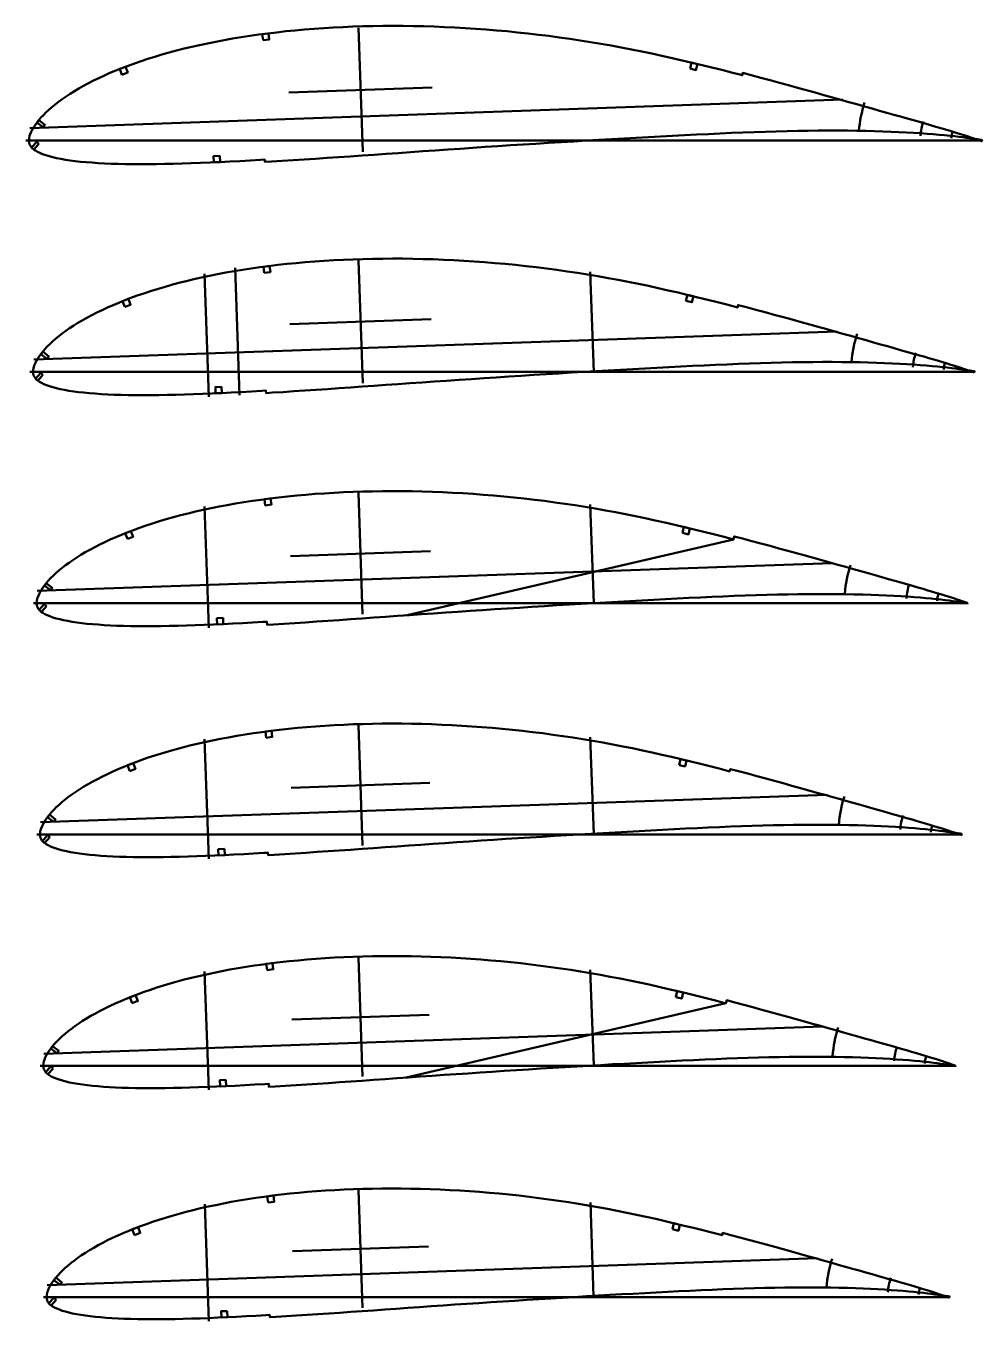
# Model space of a CAD drawing. Header units: metres. Extents: x -217 to 403, y -3611 to 74.
# Drawn here: x -217 to 403, y -766 to 74 of the extents above; entities that cross this region are included whole.
import ezdxf

# ---------------------------------------------------------------- set-up
doc = ezdxf.new("R2010")
doc.units = ezdxf.units.M
for name, color, linetype, lineweight in [('FoilLayer', 1, 'Continuous', 50), ('StringerLayer', 1, 'Continuous', 50), ('SubLayer', 7, 'Continuous', 50)]:
    doc.layers.add(name, color=color, linetype=linetype, lineweight=lineweight)

msp = doc.modelspace()

# ---------------------------------------------------------------- linework, layer by layer
at = {"layer": 'FoilLayer'}
for p, q in [((241.86, -258.61), (30.3, -307.85)), ((236.95, -559.48), (29.68, -607.7))]:
    msp.add_line(p, q, dxfattribs=at)
for points in [[(402.85, -0.39), (402.73, -0.35), (402.36, -0.23), (401.78, -0.02), (400.98, 0.26), (399.98, 0.6), (398.77, 1.02), (397.37, 1.49), (395.77, 2.02), (393.99, 2.62), (392.02, 3.25), (389.86, 3.95), (387.52, 4.69), (385, 5.47), (382.29, 6.3), (379.41, 7.17), (376.35, 8.08), (373.13, 9.04), (369.72, 10.03), (366.15, 11.06), (362.4, 12.12), (358.49, 13.24), (354.42, 14.39), (350.19, 15.59), (345.82, 16.83), (341.3, 18.11), (336.63, 19.42), (331.84, 20.78), (326.91, 22.17), (321.87, 23.59), (316.7, 25.04), (311.4, 26.53), (306, 28.04), (300.5, 29.58), (294.91, 31.14), (289.22, 32.72), (283.43, 34.31), (277.56, 35.92), (271.62, 37.55), (265.61, 39.2), (259.53, 40.83), (253.39, 42.46), (247.89, 43.9), (247.49, 42.4), (246.79, 42.59), (240.53, 44.2), (234.23, 45.81), (227.88, 47.39), (221.46, 48.96), (215.01, 50.51), (208.52, 52.05), (202.01, 53.56), (195.49, 55.03), (188.95, 56.46), (182.38, 57.83), (175.76, 59.15), (169.13, 60.43), (162.47, 61.66), (155.8, 62.84), (149.1, 63.96), (142.38, 65.02), (135.64, 66.03), (128.89, 66.98), (122.13, 67.88), (115.35, 68.72), (108.58, 69.51), (101.79, 70.22), (95, 70.89), (88.21, 71.5), (81.42, 72.05), (74.64, 72.55), (67.89, 72.99), (61.14, 73.37), (54.4, 73.68), (47.69, 73.94), (40.99, 74.14), (34.34, 74.29), (27.71, 74.38), (21.13, 74.4), (14.56, 74.36), (8.02, 74.27), (1.55, 74.13), (-4.89, 73.92), (-11.26, 73.66), (-17.59, 73.34), (-23.87, 72.95), (-30.1, 72.51), (-36.27, 72.03), (-42.35, 71.49), (-48.37, 70.89), (-54.33, 70.22), (-60.22, 69.51), (-66.03, 68.74), (-71.77, 67.92), (-77.42, 67.07), (-82.98, 66.15), (-88.45, 65.18), (-93.85, 64.16), (-99.15, 63.1), (-104.36, 61.98), (-109.47, 60.84), (-114.46, 59.65), (-119.37, 58.4), (-124.17, 57.11), (-128.88, 55.77), (-133.47, 54.41), (-137.95, 53), (-142.32, 51.56), (-146.58, 50.09), (-150.72, 48.57), (-154.76, 47.03), (-158.68, 45.46), (-162.48, 43.87), (-166.14, 42.25), (-169.69, 40.6), (-173.11, 38.94), (-176.42, 37.25), (-179.59, 35.56), (-182.64, 33.85), (-185.54, 32.15), (-188.31, 30.42), (-190.95, 28.68), (-193.48, 26.93), (-195.86, 25.19), (-198.11, 23.46), (-200.2, 21.74), (-202.16, 20.02), (-203.99, 18.3), (-205.68, 16.6), (-207.24, 14.91), (-208.66, 13.26), (-209.94, 11.63), (-211.07, 10.05), (-212.06, 8.53), (-212.91, 7.02), (-213.59, 5.63), (-214.18, 4.12), (-214.57, 3.04), (-214.85, 1.62), (-215, 0.19), (-215.01, -0.1), (-214.9, -1.35), (-214.63, -2.25), (-214.23, -3.11), (-213.62, -4), (-212.87, -4.87), (-211.93, -5.71), (-210.83, -6.51), (-209.52, -7.28), (-207.95, -8.01), (-206.15, -8.73), (-204.13, -9.44), (-201.98, -10.11), (-199.64, -10.74), (-197.09, -11.31), (-194.34, -11.85), (-191.4, -12.36), (-188.3, -12.85), (-185.03, -13.28), (-181.58, -13.65), (-177.93, -13.98), (-174.09, -14.29), (-170.1, -14.58), (-165.96, -14.82), (-161.66, -15), (-157.18, -15.13), (-152.51, -15.23), (-147.7, -15.3), (-142.74, -15.34), (-137.64, -15.32), (-132.36, -15.25), (-126.91, -15.15), (-121.31, -15.03), (-115.59, -14.88), (-109.73, -14.69), (-103.72, -14.45), (-97.55, -14.18), (-91.25, -13.9), (-84.83, -13.6), (-78.31, -13.26), (-71.65, -12.88), (-64.85, -12.47), (-62.12, -12.31), (-62.03, -13.86), (-57.84, -13.61), (-50.82, -13.19), (-43.71, -12.75), (-36.49, -12.26), (-29.16, -11.75), (-21.73, -11.25), (-14.22, -10.75), (-6.63, -10.23), (1.03, -9.68), (8.78, -9.13), (16.6, -8.58), (24.49, -8.04), (32.41, -7.49), (40.39, -6.92), (48.44, -6.35), (56.53, -5.79), (64.64, -5.24), (72.78, -4.69), (80.93, -4.13), (89.13, -3.57), (97.35, -3.04), (105.56, -2.52), (113.75, -2.01), (121.94, -1.48), (130.14, -0.96), (138.32, -0.47), (146.48, 0), (154.58, 0.47), (162.66, 0.95), (170.72, 1.42), (178.73, 1.86), (186.68, 2.28), (194.57, 2.7), (202.41, 3.13), (210.2, 3.53), (217.92, 3.9), (225.56, 4.26), (233.11, 4.61), (240.6, 4.95), (248.01, 5.26), (255.33, 5.53), (262.54, 5.76), (269.63, 5.99), (276.64, 6.18), (283.53, 6.32), (290.28, 6.41), (296.88, 6.48), (303.34, 6.52), (309.67, 6.53), (315.84, 6.48), (321.84, 6.4), (327.65, 6.3), (333.3, 6.17), (338.77, 6.01), (344.05, 5.81), (349.12, 5.58), (353.99, 5.34), (358.67, 5.08), (363.15, 4.8), (367.39, 4.47), (371.41, 4.14), (375.18, 3.81), (378.75, 3.49), (382.07, 3.15), (385.17, 2.81), (388.01, 2.47), (390.61, 2.14), (392.96, 1.83), (395.06, 1.55), (396.92, 1.29), (398.53, 1.06), (399.9, 0.86), (401.02, 0.69), (401.91, 0.56), (402.54, 0.46), (402.94, 0.4), (403.08, 0.37)], [(397.98, -150.39), (397.86, -150.35), (397.49, -150.23), (396.92, -150.03), (396.13, -149.75), (395.14, -149.41), (393.95, -149), (392.56, -148.53), (390.98, -148.01), (389.22, -147.42), (387.27, -146.79), (385.15, -146.1), (382.83, -145.38), (380.34, -144.61), (377.66, -143.78), (374.82, -142.92), (371.8, -142.02), (368.61, -141.08), (365.25, -140.1), (361.72, -139.08), (358.02, -138.03), (354.15, -136.93), (350.13, -135.79), (345.96, -134.6), (341.64, -133.38), (337.17, -132.12), (332.56, -130.82), (327.82, -129.48), (322.96, -128.11), (317.97, -126.7), (312.86, -125.26), (307.63, -123.8), (302.3, -122.31), (296.86, -120.78), (291.34, -119.24), (285.72, -117.68), (280, -116.11), (274.2, -114.52), (268.33, -112.91), (262.39, -111.28), (256.39, -109.67), (250.32, -108.06), (244.89, -106.63), (244.49, -108.13), (243.8, -107.95), (237.62, -106.35), (231.39, -104.77), (225.12, -103.2), (218.78, -101.66), (212.4, -100.13), (205.99, -98.6), (199.57, -97.11), (193.12, -95.66), (186.66, -94.25), (180.17, -92.9), (173.63, -91.59), (167.08, -90.32), (160.5, -89.11), (153.91, -87.95), (147.29, -86.84), (140.66, -85.79), (134, -84.79), (127.32, -83.85), (120.65, -82.97), (113.96, -82.14), (107.26, -81.36), (100.56, -80.65), (93.85, -80), (87.14, -79.39), (80.44, -78.85), (73.74, -78.35), (67.06, -77.92), (60.4, -77.55), (53.75, -77.23), (47.11, -76.98), (40.5, -76.78), (33.93, -76.63), (27.38, -76.54), (20.87, -76.52), (14.38, -76.56), (7.93, -76.65), (1.53, -76.79), (-4.83, -77), (-11.12, -77.25), (-17.38, -77.58), (-23.58, -77.95), (-29.74, -78.39), (-35.83, -78.87), (-41.84, -79.4), (-47.78, -79.99), (-53.67, -80.65), (-59.48, -81.36), (-65.23, -82.12), (-70.9, -82.92), (-76.48, -83.77), (-81.97, -84.67), (-87.38, -85.63), (-92.71, -86.64), (-97.95, -87.69), (-103.1, -88.79), (-108.14, -89.92), (-113.07, -91.1), (-117.92, -92.33), (-122.66, -93.61), (-127.31, -94.93), (-131.85, -96.27), (-136.28, -97.66), (-140.59, -99.08), (-144.8, -100.54), (-148.89, -102.04), (-152.88, -103.57), (-156.75, -105.12), (-160.5, -106.69), (-164.12, -108.28), (-167.62, -109.91), (-171.01, -111.55), (-174.28, -113.22), (-177.41, -114.89), (-180.42, -116.58), (-183.29, -118.26), (-186.02, -119.97), (-188.63, -121.68), (-191.12, -123.42), (-193.48, -125.13), (-195.69, -126.84), (-197.77, -128.54), (-199.7, -130.24), (-201.5, -131.94), (-203.17, -133.62), (-204.71, -135.29), (-206.11, -136.91), (-207.38, -138.52), (-208.5, -140.08), (-209.47, -141.59), (-210.31, -143.08), (-210.98, -144.44), (-211.57, -145.94), (-211.95, -147), (-212.23, -148.4), (-212.37, -149.82), (-212.38, -150.1), (-212.28, -151.33), (-212.01, -152.21), (-211.62, -153.06), (-211.02, -153.94), (-210.28, -154.79), (-209.36, -155.62), (-208.27, -156.41), (-206.98, -157.17), (-205.43, -157.89), (-203.65, -158.6), (-201.66, -159.3), (-199.53, -159.97), (-197.22, -160.59), (-194.7, -161.15), (-191.99, -161.68), (-189.08, -162.19), (-186.02, -162.67), (-182.79, -163.09), (-179.38, -163.46), (-175.77, -163.79), (-171.98, -164.1), (-168.04, -164.38), (-163.96, -164.61), (-159.7, -164.79), (-155.28, -164.92), (-150.67, -165.02), (-145.91, -165.1), (-141.01, -165.13), (-135.97, -165.11), (-130.76, -165.04), (-125.38, -164.94), (-119.84, -164.83), (-114.19, -164.68), (-108.4, -164.48), (-102.47, -164.25), (-96.38, -163.98), (-90.15, -163.71), (-83.81, -163.41), (-77.36, -163.08), (-70.79, -162.7), (-64.07, -162.3), (-61.37, -162.14), (-61.28, -163.69), (-57.14, -163.44), (-50.21, -163.03), (-43.18, -162.59), (-36.05, -162.1), (-28.81, -161.61), (-21.47, -161.11), (-14.05, -160.62), (-6.55, -160.1), (1.02, -159.56), (8.67, -159.01), (16.4, -158.47), (24.19, -157.94), (32.02, -157.39), (39.9, -156.83), (47.85, -156.26), (55.84, -155.71), (63.86, -155.17), (71.9, -154.63), (79.95, -154.08), (88.05, -153.53), (96.17, -152.99), (104.28, -152.48), (112.37, -151.98), (120.47, -151.46), (128.57, -150.95), (136.65, -150.46), (144.71, -149.99), (152.71, -149.53), (160.69, -149.05), (168.65, -148.6), (176.57, -148.16), (184.42, -147.74), (192.21, -147.33), (199.96, -146.9), (207.65, -146.51), (215.29, -146.14), (222.83, -145.79), (230.29, -145.44), (237.69, -145.1), (245.01, -144.8), (252.24, -144.53), (259.36, -144.3), (266.37, -144.08), (273.29, -143.89), (280.1, -143.75), (286.77, -143.66), (293.29, -143.6), (299.67, -143.55), (305.93, -143.55), (312.02, -143.59), (317.95, -143.67), (323.69, -143.77), (329.27, -143.9), (334.67, -144.06), (339.89, -144.26), (344.9, -144.48), (349.71, -144.72), (354.33, -144.98), (358.76, -145.26), (362.95, -145.58), (366.91, -145.9), (370.65, -146.23), (374.17, -146.55), (377.45, -146.88), (380.51, -147.22), (383.32, -147.55), (385.88, -147.88), (388.21, -148.18), (390.28, -148.46), (392.12, -148.72), (393.71, -148.95), (395.06, -149.14), (396.17, -149.31), (397.05, -149.45), (397.67, -149.54), (398.07, -149.6), (398.21, -149.62)], [(393.84, -299.97), (393.72, -299.93), (393.36, -299.81), (392.79, -299.61), (392.01, -299.33), (391.03, -298.99), (389.85, -298.59), (388.48, -298.13), (386.92, -297.61), (385.17, -297.02), (383.24, -296.4), (381.13, -295.72), (378.84, -295), (376.38, -294.24), (373.73, -293.43), (370.91, -292.57), (367.93, -291.68), (364.77, -290.75), (361.44, -289.78), (357.95, -288.77), (354.29, -287.73), (350.46, -286.64), (346.48, -285.51), (342.36, -284.34), (338.08, -283.13), (333.66, -281.88), (329.1, -280.6), (324.41, -279.27), (319.6, -277.91), (314.67, -276.52), (309.62, -275.1), (304.44, -273.65), (299.16, -272.18), (293.79, -270.67), (288.32, -269.14), (282.76, -267.6), (277.11, -266.04), (271.37, -264.47), (265.56, -262.87), (259.68, -261.27), (253.74, -259.68), (247.74, -258.08), (242.36, -256.67), (241.86, -258.61), (241.17, -258.42), (235.06, -256.85), (228.9, -255.28), (222.69, -253.73), (216.42, -252.2), (210.11, -250.68), (203.77, -249.18), (197.41, -247.7), (191.04, -246.26), (184.65, -244.87), (178.22, -243.53), (171.76, -242.24), (165.28, -240.99), (158.77, -239.78), (152.25, -238.64), (145.7, -237.54), (139.14, -236.5), (132.55, -235.52), (125.95, -234.59), (119.35, -233.71), (112.73, -232.89), (106.11, -232.12), (99.48, -231.42), (92.84, -230.77), (86.2, -230.17), (79.57, -229.63), (72.95, -229.15), (66.34, -228.72), (59.75, -228.35), (53.17, -228.04), (46.6, -227.79), (40.06, -227.59), (33.56, -227.44), (27.08, -227.36), (20.65, -227.33), (14.23, -227.37), (7.84, -227.46), (1.51, -227.6), (-4.78, -227.8), (-11, -228.06), (-17.19, -228.38), (-23.33, -228.75), (-29.42, -229.18), (-35.44, -229.66), (-41.39, -230.18), (-47.26, -230.77), (-53.09, -231.42), (-58.84, -232.12), (-64.52, -232.87), (-70.13, -233.67), (-75.65, -234.5), (-81.08, -235.4), (-86.43, -236.34), (-91.71, -237.34), (-96.89, -238.38), (-101.98, -239.47), (-106.97, -240.59), (-111.85, -241.75), (-116.64, -242.97), (-121.33, -244.23), (-125.94, -245.54), (-130.42, -246.87), (-134.8, -248.24), (-139.07, -249.65), (-143.23, -251.1), (-147.28, -252.58), (-151.23, -254.09), (-155.06, -255.62), (-158.76, -257.17), (-162.35, -258.75), (-165.81, -260.36), (-169.16, -261.98), (-172.39, -263.63), (-175.49, -265.29), (-178.47, -266.96), (-181.3, -268.62), (-184.01, -270.31), (-186.59, -272.01), (-189.05, -273.72), (-191.38, -275.42), (-193.57, -277.11), (-195.62, -278.79), (-197.53, -280.47), (-199.32, -282.15), (-200.97, -283.81), (-202.49, -285.46), (-203.88, -287.07), (-205.13, -288.66), (-206.24, -290.2), (-207.2, -291.69), (-208.03, -293.16), (-208.69, -294.51), (-209.27, -295.99), (-209.65, -297.04), (-209.93, -298.42), (-210.07, -299.82), (-210.08, -300.09), (-209.97, -301.31), (-209.71, -302.18), (-209.32, -303.02), (-208.73, -303.88), (-208, -304.72), (-207.09, -305.54), (-206.02, -306.33), (-204.74, -307.07), (-203.21, -307.79), (-201.45, -308.49), (-199.48, -309.18), (-197.37, -309.84), (-195.09, -310.45), (-192.6, -311.01), (-189.92, -311.54), (-187.04, -312.04), (-184.01, -312.51), (-180.82, -312.93), (-177.45, -313.3), (-173.88, -313.62), (-170.13, -313.92), (-166.23, -314.2), (-162.19, -314.43), (-157.98, -314.61), (-153.61, -314.74), (-149.05, -314.84), (-144.34, -314.91), (-139.5, -314.94), (-134.51, -314.92), (-129.35, -314.86), (-124.03, -314.76), (-118.55, -314.65), (-112.96, -314.5), (-107.24, -314.31), (-101.37, -314.08), (-95.34, -313.81), (-89.18, -313.54), (-82.91, -313.24), (-76.53, -312.92), (-70.03, -312.55), (-63.38, -312.15), (-60.71, -311.99), (-60.59, -313.98), (-56.5, -313.74), (-49.64, -313.33), (-42.69, -312.89), (-35.63, -312.42), (-28.47, -311.92), (-21.21, -311.43), (-13.86, -310.95), (-6.45, -310.43), (1.04, -309.9), (8.61, -309.36), (16.26, -308.82), (23.96, -308.3), (31.71, -307.76), (39.51, -307.2), (47.37, -306.64), (55.27, -306.1), (63.2, -305.56), (71.15, -305.02), (79.12, -304.48), (87.13, -303.93), (95.16, -303.41), (103.18, -302.9), (111.19, -302.4), (119.2, -301.88), (127.21, -301.38), (135.21, -300.9), (143.17, -300.44), (151.09, -299.98), (158.99, -299.51), (166.86, -299.05), (174.7, -298.62), (182.46, -298.21), (190.17, -297.8), (197.83, -297.38), (205.44, -296.99), (212.99, -296.62), (220.45, -296.28), (227.84, -295.93), (235.15, -295.6), (242.39, -295.3), (249.54, -295.04), (256.59, -294.81), (263.52, -294.59), (270.36, -294.4), (277.09, -294.26), (283.69, -294.17), (290.14, -294.11), (296.45, -294.07), (302.63, -294.06), (308.66, -294.1), (314.52, -294.18), (320.2, -294.29), (325.71, -294.41), (331.05, -294.57), (336.21, -294.76), (341.17, -294.99), (345.92, -295.22), (350.49, -295.47), (354.86, -295.75), (359.01, -296.07), (362.93, -296.39), (366.62, -296.71), (370.09, -297.03), (373.34, -297.36), (376.36, -297.69), (379.14, -298.02), (381.67, -298.34), (383.97, -298.64), (386.02, -298.92), (387.84, -299.18), (389.41, -299.4), (390.74, -299.59), (391.84, -299.76), (392.71, -299.89), (393.33, -299.99), (393.71, -300.04), (393.84, -300.07)], [(389.7, -450.39), (389.59, -450.35), (389.23, -450.23), (388.67, -450.04), (387.89, -449.77), (386.92, -449.43), (385.76, -449.03), (384.4, -448.57), (382.85, -448.06), (381.13, -447.48), (379.22, -446.87), (377.14, -446.19), (374.87, -445.48), (372.43, -444.73), (369.81, -443.92), (367.03, -443.08), (364.07, -442.2), (360.95, -441.27), (357.66, -440.31), (354.2, -439.32), (350.57, -438.29), (346.79, -437.21), (342.85, -436.09), (338.77, -434.93), (334.54, -433.73), (330.16, -432.5), (325.65, -431.23), (321.01, -429.91), (316.24, -428.57), (311.36, -427.19), (306.36, -425.79), (301.24, -424.35), (296.01, -422.89), (290.69, -421.4), (285.28, -419.89), (279.78, -418.36), (274.18, -416.82), (268.5, -415.26), (262.75, -413.68), (256.94, -412.1), (251.06, -410.52), (245.12, -408.94), (239.79, -407.54), (239.4, -409.04), (238.72, -408.87), (232.67, -407.3), (226.57, -405.75), (220.43, -404.22), (214.22, -402.7), (207.98, -401.2), (201.7, -399.71), (195.41, -398.25), (189.1, -396.83), (182.78, -395.45), (176.41, -394.12), (170.02, -392.84), (163.6, -391.6), (157.16, -390.41), (150.7, -389.28), (144.23, -388.19), (137.73, -387.16), (131.21, -386.19), (124.67, -385.27), (118.13, -384.4), (111.58, -383.59), (105.03, -382.83), (98.47, -382.13), (91.89, -381.49), (85.33, -380.9), (78.76, -380.37), (72.21, -379.88), (65.67, -379.46), (59.14, -379.09), (52.63, -378.79), (46.13, -378.54), (39.66, -378.34), (33.22, -378.2), (26.81, -378.11), (20.44, -378.09), (14.08, -378.13), (7.76, -378.22), (1.5, -378.36), (-4.73, -378.55), (-10.89, -378.8), (-17.01, -379.12), (-23.09, -379.49), (-29.12, -379.92), (-35.08, -380.39), (-40.97, -380.91), (-46.78, -381.49), (-52.55, -382.13), (-58.24, -382.83), (-63.87, -383.57), (-69.42, -384.36), (-74.88, -385.19), (-80.26, -386.07), (-85.55, -387.01), (-90.77, -387.99), (-95.9, -389.03), (-100.94, -390.1), (-105.89, -391.21), (-110.71, -392.36), (-115.45, -393.57), (-120.1, -394.82), (-124.66, -396.11), (-129.09, -397.43), (-133.43, -398.79), (-137.66, -400.18), (-141.78, -401.61), (-145.78, -403.07), (-149.69, -404.57), (-153.48, -406.09), (-157.15, -407.63), (-160.69, -409.19), (-164.12, -410.78), (-167.43, -412.39), (-170.64, -414.02), (-173.7, -415.65), (-176.65, -417.31), (-179.45, -418.95), (-182.13, -420.62), (-184.69, -422.31), (-187.13, -424), (-189.43, -425.68), (-191.6, -427.36), (-193.63, -429.02), (-195.52, -430.68), (-197.29, -432.34), (-198.92, -433.99), (-200.43, -435.62), (-201.8, -437.21), (-203.03, -438.79), (-204.13, -440.31), (-205.08, -441.78), (-205.9, -443.24), (-206.56, -444.57), (-207.13, -446.04), (-207.51, -447.07), (-207.78, -448.44), (-207.92, -449.82), (-207.93, -450.09), (-207.83, -451.29), (-207.57, -452.14), (-207.18, -452.97), (-206.6, -453.83), (-205.88, -454.66), (-204.98, -455.47), (-203.92, -456.24), (-202.66, -456.98), (-201.14, -457.69), (-199.4, -458.39), (-197.45, -459.07), (-195.37, -459.72), (-193.11, -460.33), (-190.65, -460.88), (-187.99, -461.4), (-185.14, -461.9), (-182.15, -462.36), (-178.99, -462.78), (-175.65, -463.14), (-172.12, -463.46), (-168.41, -463.76), (-164.54, -464.04), (-160.55, -464.27), (-156.38, -464.44), (-152.05, -464.57), (-147.54, -464.67), (-142.88, -464.74), (-138.08, -464.77), (-133.15, -464.75), (-128.04, -464.69), (-122.77, -464.59), (-117.35, -464.48), (-111.82, -464.33), (-106.15, -464.14), (-100.34, -463.91), (-94.38, -463.65), (-88.28, -463.38), (-82.07, -463.09), (-75.76, -462.76), (-69.32, -462.4), (-62.74, -462), (-60.1, -461.85), (-60, -463.39), (-55.95, -463.15), (-49.16, -462.75), (-42.29, -462.31), (-35.3, -461.84), (-28.21, -461.35), (-21.02, -460.87), (-13.75, -460.39), (-6.42, -459.88), (0.99, -459.35), (8.49, -458.82), (16.06, -458.28), (23.69, -457.76), (31.36, -457.23), (39.07, -456.68), (46.85, -456.12), (54.68, -455.58), (62.53, -455.06), (70.4, -454.52), (78.29, -453.98), (86.22, -453.44), (94.17, -452.92), (102.11, -452.42), (110.04, -451.93), (117.96, -451.42), (125.89, -450.92), (133.81, -450.44), (141.7, -449.98), (149.54, -449.53), (157.35, -449.06), (165.15, -448.62), (172.9, -448.19), (180.59, -447.78), (188.22, -447.37), (195.8, -446.96), (203.34, -446.57), (210.81, -446.21), (218.2, -445.87), (225.51, -445.53), (232.75, -445.2), (239.92, -444.9), (247, -444.64), (253.97, -444.41), (260.84, -444.19), (267.61, -444.01), (274.28, -443.87), (280.81, -443.78), (287.2, -443.72), (293.45, -443.68), (299.57, -443.67), (305.54, -443.71), (311.34, -443.79), (316.96, -443.89), (322.43, -444.02), (327.72, -444.18), (332.83, -444.37), (337.73, -444.59), (342.45, -444.82), (346.97, -445.07), (351.3, -445.35), (355.41, -445.66), (359.29, -445.98), (362.95, -446.3), (366.39, -446.61), (369.61, -446.94), (372.6, -447.27), (375.36, -447.59), (377.87, -447.91), (380.14, -448.21), (382.17, -448.49), (383.97, -448.74), (385.53, -448.96), (386.85, -449.15), (387.94, -449.32), (388.8, -449.45), (389.41, -449.54), (389.8, -449.6), (389.93, -449.62)], [(385.86, -599.97), (385.74, -599.93), (385.39, -599.81), (384.84, -599.61), (384.07, -599.35), (383.11, -599.01), (381.95, -598.62), (380.61, -598.17), (379.08, -597.66), (377.37, -597.09), (375.48, -596.47), (373.41, -595.81), (371.17, -595.1), (368.75, -594.35), (366.16, -593.56), (363.4, -592.72), (360.47, -591.85), (357.38, -590.93), (354.12, -589.99), (350.7, -589), (347.11, -587.98), (343.36, -586.91), (339.46, -585.81), (335.42, -584.65), (331.24, -583.47), (326.9, -582.25), (322.44, -580.99), (317.84, -579.69), (313.13, -578.36), (308.3, -577), (303.35, -575.61), (298.28, -574.19), (293.11, -572.74), (287.84, -571.26), (282.48, -569.77), (277.03, -568.26), (271.5, -566.73), (265.87, -565.19), (260.18, -563.63), (254.42, -562.05), (248.6, -560.49), (242.72, -558.93), (237.45, -557.55), (236.95, -559.48), (236.27, -559.31), (230.28, -557.76), (224.25, -556.22), (218.17, -554.71), (212.03, -553.21), (205.84, -551.72), (199.63, -550.25), (193.41, -548.8), (187.16, -547.39), (180.9, -546.02), (174.61, -544.72), (168.27, -543.45), (161.92, -542.22), (155.55, -541.04), (149.16, -539.92), (142.75, -538.85), (136.32, -537.83), (129.86, -536.86), (123.4, -535.95), (116.92, -535.09), (110.44, -534.29), (103.95, -533.53), (97.46, -532.85), (90.95, -532.21), (84.45, -531.63), (77.95, -531.1), (71.47, -530.62), (64.99, -530.2), (58.54, -529.84), (52.09, -529.54), (45.66, -529.29), (39.25, -529.09), (32.88, -528.95), (26.54, -528.87), (20.23, -528.84), (13.94, -528.89), (7.68, -528.97), (1.48, -529.11), (-4.68, -529.31), (-10.78, -529.55), (-16.84, -529.87), (-22.85, -530.23), (-28.82, -530.65), (-34.72, -531.12), (-40.54, -531.64), (-46.3, -532.21), (-52.01, -532.85), (-57.64, -533.53), (-63.21, -534.27), (-68.71, -535.05), (-74.11, -535.87), (-79.43, -536.74), (-84.68, -537.67), (-89.84, -538.65), (-94.92, -539.67), (-99.91, -540.73), (-104.8, -541.83), (-109.58, -542.97), (-114.27, -544.16), (-118.87, -545.4), (-123.37, -546.68), (-127.77, -547.99), (-132.06, -549.33), (-136.24, -550.71), (-140.32, -552.12), (-144.29, -553.57), (-148.15, -555.05), (-151.9, -556.55), (-155.53, -558.08), (-159.04, -559.62), (-162.43, -561.2), (-165.71, -562.79), (-168.88, -564.41), (-171.92, -566.02), (-174.83, -567.66), (-177.61, -569.29), (-180.26, -570.94), (-182.78, -572.61), (-185.2, -574.28), (-187.48, -575.95), (-189.63, -577.61), (-191.63, -579.25), (-193.51, -580.89), (-195.25, -582.54), (-196.87, -584.16), (-198.36, -585.78), (-199.72, -587.35), (-200.94, -588.91), (-202.02, -590.42), (-202.97, -591.88), (-203.78, -593.32), (-204.43, -594.64), (-204.99, -596.09), (-205.36, -597.11), (-205.63, -598.46), (-205.77, -599.82), (-205.78, -600.09), (-205.68, -601.27), (-205.43, -602.11), (-205.05, -602.93), (-204.48, -603.77), (-203.76, -604.59), (-202.87, -605.4), (-201.82, -606.16), (-200.57, -606.89), (-199.08, -607.59), (-197.35, -608.28), (-195.43, -608.96), (-193.37, -609.6), (-191.13, -610.2), (-188.69, -610.75), (-186.06, -611.26), (-183.24, -611.76), (-180.28, -612.22), (-177.16, -612.63), (-173.85, -612.99), (-170.35, -613.3), (-166.68, -613.6), (-162.86, -613.87), (-158.9, -614.1), (-154.78, -614.27), (-150.5, -614.4), (-146.03, -614.5), (-141.42, -614.57), (-136.67, -614.6), (-131.79, -614.58), (-126.73, -614.52), (-121.52, -614.42), (-116.15, -614.31), (-110.68, -614.17), (-105.07, -613.98), (-99.32, -613.75), (-93.41, -613.49), (-87.37, -613.22), (-81.23, -612.93), (-74.98, -612.61), (-68.61, -612.25), (-62.1, -611.86), (-59.48, -611.7), (-59.36, -613.7), (-55.35, -613.46), (-48.63, -613.06), (-41.82, -612.63), (-34.91, -612.16), (-27.9, -611.68), (-20.78, -611.2), (-13.58, -610.73), (-6.32, -610.22), (1.02, -609.7), (8.44, -609.17), (15.93, -608.64), (23.48, -608.13), (31.07, -607.6), (38.71, -607.05), (46.41, -606.51), (54.15, -605.97), (61.92, -605.45), (69.71, -604.92), (77.52, -604.39), (85.37, -603.85), (93.23, -603.34), (101.09, -602.84), (108.94, -602.35), (116.78, -601.85), (124.63, -601.35), (132.47, -600.88), (140.27, -600.43), (148.03, -599.98), (155.77, -599.52), (163.48, -599.07), (171.16, -598.65), (178.77, -598.25), (186.32, -597.85), (193.82, -597.44), (201.28, -597.05), (208.68, -596.69), (215.99, -596.35), (223.22, -596.02), (230.39, -595.69), (237.48, -595.39), (244.48, -595.14), (251.39, -594.91), (258.18, -594.7), (264.88, -594.51), (271.48, -594.38), (277.94, -594.29), (284.26, -594.23), (290.45, -594.19), (296.5, -594.18), (302.41, -594.22), (308.15, -594.3), (313.71, -594.4), (319.11, -594.53), (324.35, -594.68), (329.4, -594.87), (334.26, -595.09), (338.92, -595.32), (343.39, -595.57), (347.67, -595.84), (351.73, -596.15), (355.58, -596.46), (359.19, -596.78), (362.6, -597.09), (365.78, -597.41), (368.74, -597.74), (371.46, -598.06), (373.94, -598.37), (376.19, -598.67), (378.2, -598.94), (379.98, -599.19), (381.52, -599.41), (382.83, -599.6), (383.9, -599.76), (384.75, -599.89), (385.36, -599.99), (385.73, -600.04), (385.86, -600.07)], [(381.73, -750.4), (381.61, -750.36), (381.26, -750.24), (380.71, -750.04), (379.95, -749.78), (379, -749.45), (377.86, -749.06), (376.53, -748.61), (375.02, -748.11), (373.33, -747.54), (371.46, -746.94), (369.42, -746.28), (367.2, -745.58), (364.81, -744.84), (362.24, -744.06), (359.51, -743.23), (356.62, -742.36), (353.56, -741.46), (350.34, -740.52), (346.95, -739.55), (343.4, -738.54), (339.69, -737.48), (335.83, -736.39), (331.83, -735.25), (327.69, -734.08), (323.4, -732.87), (318.98, -731.62), (314.44, -730.33), (309.77, -729.02), (304.99, -727.67), (300.09, -726.29), (295.07, -724.89), (289.95, -723.45), (284.74, -721.99), (279.44, -720.51), (274.05, -719.02), (268.57, -717.51), (263.01, -715.98), (257.37, -714.44), (251.68, -712.88), (245.92, -711.34), (240.1, -709.79), (234.89, -708.42), (234.49, -709.92), (233.83, -709.75), (227.9, -708.22), (221.93, -706.7), (215.91, -705.19), (209.83, -703.71), (203.71, -702.24), (197.56, -700.78), (191.4, -699.35), (185.22, -697.96), (179.03, -696.6), (172.8, -695.31), (166.53, -694.05), (160.25, -692.84), (153.94, -691.67), (147.61, -690.56), (141.27, -689.5), (134.9, -688.49), (128.52, -687.54), (122.12, -686.63), (115.71, -685.78), (109.3, -684.99), (102.88, -684.24), (96.45, -683.56), (90.01, -682.94), (83.58, -682.35), (77.15, -681.83), (70.73, -681.36), (64.32, -680.94), (57.93, -680.59), (51.55, -680.29), (45.18, -680.04), (38.84, -679.85), (32.54, -679.71), (26.26, -679.62), (20.02, -679.6), (13.79, -679.64), (7.61, -679.73), (1.47, -679.86), (-4.63, -680.06), (-10.67, -680.3), (-16.66, -680.61), (-22.61, -680.98), (-28.52, -681.39), (-34.36, -681.85), (-40.12, -682.36), (-45.82, -682.93), (-51.47, -683.56), (-57.04, -684.24), (-62.55, -684.97), (-67.99, -685.74), (-73.34, -686.55), (-78.61, -687.42), (-83.8, -688.34), (-88.91, -689.3), (-93.93, -690.31), (-98.87, -691.37), (-103.71, -692.45), (-108.44, -693.58), (-113.08, -694.76), (-117.63, -695.99), (-122.09, -697.25), (-126.44, -698.54), (-130.69, -699.87), (-134.83, -701.24), (-138.86, -702.64), (-142.79, -704.07), (-146.61, -705.54), (-150.32, -707.02), (-153.92, -708.53), (-157.39, -710.06), (-160.75, -711.62), (-163.99, -713.19), (-167.12, -714.79), (-170.13, -716.39), (-173.02, -718.01), (-175.76, -719.62), (-178.38, -721.26), (-180.88, -722.91), (-183.27, -724.57), (-185.53, -726.21), (-187.66, -727.85), (-189.64, -729.48), (-191.49, -731.1), (-193.22, -732.73), (-194.82, -734.34), (-196.29, -735.94), (-197.64, -737.5), (-198.85, -739.04), (-199.92, -740.53), (-200.85, -741.97), (-201.65, -743.4), (-202.3, -744.7), (-202.85, -746.13), (-203.22, -747.14), (-203.49, -748.47), (-203.62, -749.82), (-203.63, -750.08), (-203.53, -751.25), (-203.29, -752.08), (-202.91, -752.89), (-202.35, -753.72), (-201.64, -754.53), (-200.76, -755.33), (-199.73, -756.08), (-198.49, -756.8), (-197.01, -757.5), (-195.31, -758.18), (-193.4, -758.84), (-191.36, -759.48), (-189.15, -760.07), (-186.74, -760.62), (-184.14, -761.13), (-181.35, -761.61), (-178.42, -762.07), (-175.32, -762.48), (-172.05, -762.83), (-168.59, -763.15), (-164.96, -763.44), (-161.18, -763.71), (-157.26, -763.94), (-153.18, -764.1), (-148.94, -764.23), (-144.52, -764.33), (-139.96, -764.4), (-135.26, -764.43), (-130.43, -764.41), (-125.42, -764.35), (-120.26, -764.25), (-114.95, -764.14), (-109.53, -764), (-103.98, -763.81), (-98.29, -763.59), (-92.45, -763.33), (-86.47, -763.07), (-80.39, -762.78), (-74.21, -762.46), (-67.9, -762.1), (-61.46, -761.72), (-58.87, -761.56), (-58.78, -763.11), (-54.81, -762.88), (-48.16, -762.48), (-41.42, -762.05), (-34.58, -761.59), (-27.64, -761.11), (-20.59, -760.64), (-13.47, -760.17), (-6.29, -759.67), (0.97, -759.15), (8.32, -758.63), (15.73, -758.11), (23.21, -757.59), (30.71, -757.07), (38.27, -756.53), (45.9, -755.99), (53.56, -755.46), (61.25, -754.94), (68.96, -754.42), (76.69, -753.89), (84.46, -753.36), (92.24, -752.85), (100.02, -752.37), (107.79, -751.88), (115.55, -751.38), (123.32, -750.89), (131.07, -750.43), (138.8, -749.97), (146.48, -749.53), (154.13, -749.07), (161.77, -748.63), (169.36, -748.22), (176.9, -747.82), (184.37, -747.42), (191.8, -747.01), (199.18, -746.63), (206.5, -746.28), (213.74, -745.94), (220.89, -745.61), (227.99, -745.29), (235.01, -744.99), (241.94, -744.74), (248.78, -744.52), (255.5, -744.3), (262.14, -744.12), (268.67, -743.99), (275.07, -743.9), (281.32, -743.84), (287.44, -743.8), (293.44, -743.79), (299.29, -743.83), (304.97, -743.91), (310.48, -744.01), (315.83, -744.13), (321.01, -744.29), (326.02, -744.47), (330.82, -744.69), (335.44, -744.92), (339.87, -745.16), (344.11, -745.43), (348.14, -745.74), (351.94, -746.05), (355.52, -746.36), (358.9, -746.67), (362.05, -746.99), (364.98, -747.31), (367.68, -747.63), (370.14, -747.94), (372.37, -748.24), (374.35, -748.51), (376.12, -748.76), (377.64, -748.97), (378.94, -749.16), (380, -749.32), (380.85, -749.45), (381.44, -749.54), (381.83, -749.6), (381.96, -749.62)]]:
    msp.add_lwpolyline(points, close=True, dxfattribs=at)
at = {"layer": 'StringerLayer'}
for points in [[(-63.2, 65.08), (-59.23, 65.6), (-59.76, 69.57), (-63.72, 69.04), (-63.2, 65.08)], [(213.66, 46.72), (217.54, 45.79), (218.48, 49.67), (214.59, 50.61), (213.66, 46.72)], [(-154.72, 42.76), (-150.99, 44.19), (-152.42, 47.92), (-156.15, 46.49), (-154.72, 42.76)], [(-205.91, 8.66), (-204.68, 10.23), (-208.61, 13.32), (-209.84, 11.75), (-205.91, 8.66)], [(-208.51, -2.05), (-210, -0.72), (-213.32, -4.47), (-211.82, -5.79), (-208.51, -2.05)], [(-91.27, -9.9), (-95.26, -10.07), (-95.09, -14.07), (-91.09, -13.89), (-91.27, -9.9)], [(-62.45, -85.78), (-58.48, -85.26), (-59.01, -81.3), (-62.97, -81.82), (-62.45, -85.78)], [(211.03, -103.91), (214.92, -104.84), (215.85, -100.96), (211.96, -100.02), (211.03, -103.91)], [(-152.85, -107.84), (-149.11, -106.41), (-150.54, -102.67), (-154.28, -104.1), (-152.85, -107.84)], [(-203.36, -141.51), (-202.13, -139.93), (-206.06, -136.85), (-207.29, -138.42), (-203.36, -141.51)], [(-205.92, -151.97), (-207.42, -150.64), (-210.73, -154.39), (-209.24, -155.71), (-205.92, -151.97)], [(-90.14, -159.7), (-94.14, -159.88), (-93.96, -163.88), (-89.97, -163.7), (-90.14, -159.7)], [(-61.79, -236.54), (-57.82, -236.02), (-58.35, -232.05), (-62.31, -232.58), (-61.79, -236.54)], [(208.72, -254.47), (212.61, -255.4), (213.55, -251.51), (209.66, -250.58), (208.72, -254.47)], [(-151.2, -258.36), (-147.47, -256.93), (-148.89, -253.19), (-152.63, -254.62), (-151.2, -258.36)], [(-201.12, -291.65), (-199.88, -290.08), (-203.82, -286.99), (-205.05, -288.57), (-201.12, -291.65)], [(-203.65, -301.9), (-205.14, -300.57), (-208.46, -304.31), (-206.96, -305.64), (-203.65, -301.9)], [(-89.15, -309.53), (-93.15, -309.71), (-92.97, -313.71), (-88.98, -313.53), (-89.15, -309.53)], [(-61.18, -387.25), (-57.21, -386.73), (-57.73, -382.76), (-61.7, -383.28), (-61.18, -387.25)], [(206.58, -404.98), (210.47, -405.91), (211.4, -402.02), (207.51, -401.09), (206.58, -404.98)], [(-149.67, -408.84), (-145.93, -407.41), (-147.36, -403.68), (-151.1, -405.11), (-149.67, -408.84)], [(-199.03, -441.79), (-197.8, -440.21), (-201.73, -437.13), (-202.97, -438.7), (-199.03, -441.79)], [(-201.53, -451.84), (-203.02, -450.51), (-206.34, -454.25), (-204.85, -455.58), (-201.53, -451.84)], [(-88.23, -459.38), (-92.23, -459.55), (-92.05, -463.55), (-88.06, -463.37), (-88.23, -459.38)], [(-60.56, -537.95), (-56.6, -537.43), (-57.12, -533.47), (-61.09, -533.99), (-60.56, -537.95)], [(-148.13, -559.33), (-144.4, -557.9), (-145.83, -554.16), (-149.56, -555.59), (-148.13, -559.33)], [(204.43, -555.5), (208.32, -556.43), (209.25, -552.54), (205.36, -551.61), (204.43, -555.5)], [(-196.95, -591.92), (-195.71, -590.35), (-199.65, -587.26), (-200.88, -588.84), (-196.95, -591.92)], [(-199.41, -601.77), (-200.91, -600.44), (-204.23, -604.18), (-202.73, -605.51), (-199.41, -601.77)], [(-87.31, -609.22), (-91.31, -609.39), (-91.13, -613.39), (-87.14, -613.21), (-87.31, -609.22)], [(-59.95, -688.66), (-55.98, -688.14), (-56.51, -684.17), (-60.47, -684.69), (-59.95, -688.66)], [(-146.6, -709.81), (-142.86, -708.39), (-144.29, -704.65), (-148.03, -706.08), (-146.6, -709.81)], [(202.28, -706.01), (206.17, -706.95), (207.1, -703.06), (203.21, -702.12), (202.28, -706.01)], [(-194.86, -742.06), (-193.63, -740.49), (-197.56, -737.4), (-198.79, -738.97), (-194.86, -742.06)], [(-197.29, -751.7), (-198.79, -750.38), (-202.11, -754.12), (-200.61, -755.45), (-197.29, -751.7)], [(-86.39, -759.06), (-90.39, -759.24), (-90.21, -763.23), (-86.22, -763.05), (-86.39, -759.06)]]:
    msp.add_lwpolyline(points, dxfattribs=at)
at = {"layer": 'SubLayer'}
for p, q in [((-1.41, 73.21), (1.41, -7.34)), ((-46.47, 31.31), (46.47, 34.56)), ((312.8, 26.6), (-214.54, 8.19)), ((-217, 0), (403, 0)), ((-81.27, -82.53), (-78.38, -165.13)), ((-1.39, -77.67), (1.39, -157.25)), ((-101.15, -86.33), (-98.36, -166.07)), ((148.96, -85.09), (151.23, -150.06)), ((-45.91, -119.07), (45.91, -115.86)), ((309.01, -123.72), (-211.95, -141.91)), ((-214.37, -150), (398.12, -150)), ((-1.37, -228.45), (1.37, -307.17)), ((-101.13, -237.24), (-98.38, -315.95)), ((148.98, -236.06), (151.21, -299.97)), ((-45.42, -269.4), (45.42, -266.23)), ((305.69, -274), (-209.66, -292)), ((-212.07, -300), (393.84, -300)), ((-1.36, -379.18), (1.36, -457.1)), ((-101.11, -388.09), (-98.4, -465.83)), ((149, -386.96), (151.2, -449.88)), ((-44.96, -419.71), (44.96, -416.57)), ((302.59, -424.27), (-207.54, -442.08)), ((-209.92, -450), (389.85, -450)), ((-1.35, -529.9), (1.35, -607.03)), ((-101.09, -538.95), (-98.41, -615.71)), ((149.02, -537.87), (151.19, -599.79)), ((-44.5, -570.02), (44.5, -566.91)), ((299.49, -574.53), (-205.42, -592.16)), ((-207.77, -600), (385.86, -600)), ((-1.33, -680.63), (1.33, -756.95)), ((149.04, -688.78), (151.17, -749.7)), ((-101.07, -689.81), (-98.43, -765.6)), ((-44.04, -720.33), (44.04, -717.25)), ((296.4, -724.79), (-203.29, -742.24)), ((-205.62, -750), (381.87, -750))]:
    msp.add_line(p, q, dxfattribs=at)
for centre, radius in [((403, 0), 80), ((403, 0), 40), ((403, 0), 20), ((398.12, -150), 80), ((398.12, -150), 40), ((398.12, -150), 20), ((393.84, -300), 80), ((393.84, -300), 40), ((393.84, -300), 20), ((389.85, -450), 80), ((389.85, -450), 40), ((389.85, -450), 20), ((385.86, -600), 80), ((385.86, -600), 40), ((385.86, -600), 20), ((381.87, -750), 80), ((381.87, -750), 40), ((381.87, -750), 20)]:
    msp.add_arc(centre, radius, 162, 175.5, dxfattribs=at)

doc.saveas('drawing.dxf')
